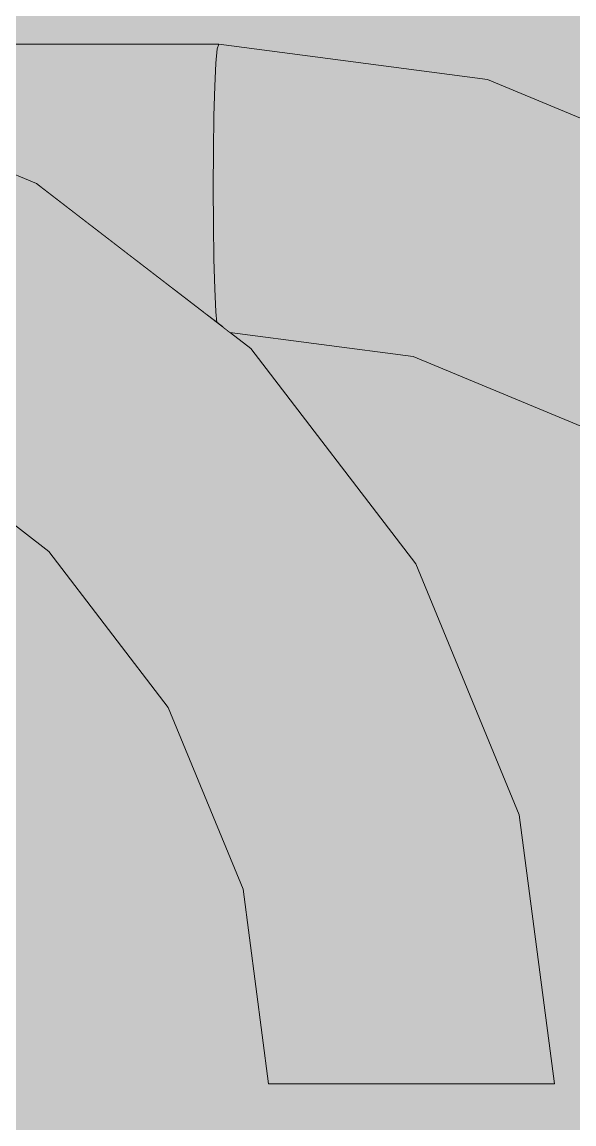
# Model space of a CAD drawing. Header units: millimetres. Extents: x -46169 to 247764, y -86316 to 18123.
# Drawn here: x 239665.5 to 239696.3, y -82149.5 to -82088 of the extents above; entities that cross this region are included whole.
import ezdxf

# ---------------------------------------------------------------- set-up
doc = ezdxf.new("R2010")
doc.units = ezdxf.units.MM
doc.header["$MEASUREMENT"] = 0
doc.linetypes.add('Wipeout_Contour', pattern=[1000, 0, -1000])
doc.layers.add('A-25-M_Curtain_Wall_Detail_Pen_No__121', color=255, linetype='Continuous', lineweight=0)
doc.layers.add('New_A-20-M_Roof', color=7, linetype='Continuous')
doc.layers.add('New_A-35-M_FFE_Sanitary', color=7, linetype='Continuous')
doc.layers.add('New_A-35-M_FFE_Sanitary_Pen_No__64', color=7, linetype='Continuous', lineweight=20, true_color=0x606060)

# ---------------------------------------------------------------- blocks, each defined once
blk = doc.blocks.new('Section Elem_81_5', base_point=(221877.115, -83027.491))
at = {"color": 254, "linetype": 'Wipeout_Contour', "lineweight": 0, "ltscale": 997328.976935}
blk.add_wipeout([(240783.963, -79427.491), (230618.327, -82957.596), (230624.492, -82975.35), (240841.254, -79427.491)], dxfattribs=at).dxf.layer = 'New_A-20-M_Roof'
blk = doc.blocks.new('Section Elem_106_5', base_point=(221877.115, -83027.491))
at = {"color": 254, "linetype": 'Wipeout_Contour', "lineweight": 0, "ltscale": 1013306.160874595}
blk.add_wipeout([(239676.48, -82089.23), (239637.363, -82089.23), (239639.429, -82089.503), (239676.399, -82089.503)], dxfattribs=at).dxf.layer = 'New_A-35-M_FFE_Sanitary'
at = {"color": 254, "linetype": 'Wipeout_Contour', "lineweight": 0, "ltscale": 1013314.286657743}
blk.add_wipeout([(239676.399, -82089.503), (239639.429, -82089.503), (239645.485, -82090.302), (239676.324, -82090.302)], dxfattribs=at).dxf.layer = 'New_A-35-M_FFE_Sanitary'
at = {"layer": 'New_A-35-M_FFE_Sanitary_Pen_No__64', "linetype": 'Continuous'}
blk.add_line((239676.48, -82089.23), (239637.363, -82089.23), dxfattribs=at)
at = {"color": 254, "linetype": 'Wipeout_Contour', "lineweight": 0, "ltscale": 1266651.139199891}
blk.add_wipeout([(239645.485, -82090.302), (239652.339, -82091.207), (239653.223, -82091.574), (239676.259, -82091.574), (239676.324, -82090.302)], dxfattribs=at).dxf.layer = 'New_A-35-M_FFE_Sanitary'
at = {"color": 254, "linetype": 'Wipeout_Contour', "lineweight": 0, "ltscale": 1013341.422729777}
blk.add_wipeout([(239653.223, -82091.574), (239657.214, -82093.23), (239676.21, -82093.23), (239676.259, -82091.574)], dxfattribs=at).dxf.layer = 'New_A-35-M_FFE_Sanitary'
at = {"color": 254, "linetype": 'Wipeout_Contour', "lineweight": 0, "ltscale": 1013351.77433633}
blk.add_wipeout([(239657.214, -82093.23), (239661.861, -82095.16), (239676.179, -82095.16), (239676.21, -82093.23)], dxfattribs=at).dxf.layer = 'New_A-35-M_FFE_Sanitary'
at = {"color": 254, "linetype": 'Wipeout_Contour', "lineweight": 0, "ltscale": 1266700.849544627}
blk.add_wipeout([(239676.179, -82095.16), (239661.861, -82095.16), (239666.295, -82097.001), (239666.594, -82097.23), (239676.168, -82097.23)], dxfattribs=at).dxf.layer = 'New_A-35-M_FFE_Sanitary'
at = {"color": 254, "linetype": 'Wipeout_Contour', "lineweight": 0, "ltscale": 1013372.874286588}
blk.add_wipeout([(239666.594, -82097.23), (239669.286, -82099.301), (239676.179, -82099.301), (239676.168, -82097.23)], dxfattribs=at).dxf.layer = 'New_A-35-M_FFE_Sanitary'
at = {"color": 254, "linetype": 'Wipeout_Contour', "lineweight": 0, "ltscale": 1013380.352564682}
blk.add_wipeout([(239676.179, -82099.301), (239669.286, -82099.301), (239671.794, -82101.23), (239676.21, -82101.23)], dxfattribs=at).dxf.layer = 'New_A-35-M_FFE_Sanitary'
at = {"color": 254, "linetype": 'Wipeout_Contour', "lineweight": 0, "ltscale": 1013387.057151198}
blk.add_wipeout([(239676.21, -82101.23), (239671.794, -82101.23), (239673.949, -82102.887), (239676.259, -82102.887)], dxfattribs=at).dxf.layer = 'New_A-35-M_FFE_Sanitary'
at = {"color": 254, "linetype": 'Wipeout_Contour', "lineweight": 0, "ltscale": 1013392.478164644}
blk.add_wipeout([(239673.949, -82102.887), (239675.602, -82104.159), (239676.324, -82104.159), (239676.259, -82102.887)], dxfattribs=at).dxf.layer = 'New_A-35-M_FFE_Sanitary'
at = {"color": 254, "linetype": 'Wipeout_Contour', "lineweight": 0, "ltscale": 760046.692427}
blk.add_wipeout([(239676.324, -82104.159), (239675.602, -82104.159), (239676.38, -82104.758)], dxfattribs=at).dxf.layer = 'New_A-35-M_FFE_Sanitary'
blk = doc.blocks.new('Section Elem_107_5', base_point=(221877.115, -83027.491))
at = {"color": 254, "linetype": 'Wipeout_Contour', "lineweight": 0, "ltscale": 1013467.513613877}
blk.add_wipeout([(239691.329, -82091.47), (239705.241, -82097.237), (239705.458, -82097.001), (239691.48, -82091.207)], dxfattribs=at).dxf.layer = 'New_A-35-M_FFE_Sanitary'
at = {"color": 254, "linetype": 'Wipeout_Contour', "lineweight": 0, "ltscale": 1013467.096785911}
blk.add_wipeout([(239691.047, -82092.242), (239704.766, -82097.929), (239705.241, -82097.237), (239691.329, -82091.47)], dxfattribs=at).dxf.layer = 'New_A-35-M_FFE_Sanitary'
at = {"color": 254, "linetype": 'Wipeout_Contour', "lineweight": 0, "ltscale": 1013407.789412785}
blk.add_wipeout([(239676.399, -82089.503), (239691.329, -82091.47), (239691.48, -82091.207), (239676.48, -82089.23)], dxfattribs=at).dxf.layer = 'New_A-35-M_FFE_Sanitary'
at = {"color": 254, "linetype": 'Wipeout_Contour', "lineweight": 0, "ltscale": 1013466.585673468}
blk.add_wipeout([(239690.654, -82093.47), (239704.067, -82099.03), (239704.766, -82097.929), (239691.047, -82092.242)], dxfattribs=at).dxf.layer = 'New_A-35-M_FFE_Sanitary'
at = {"color": 254, "linetype": 'Wipeout_Contour', "lineweight": 0, "ltscale": 1013407.925229545}
blk.add_wipeout([(239676.324, -82090.302), (239691.047, -82092.242), (239691.329, -82091.47), (239676.399, -82089.503)], dxfattribs=at).dxf.layer = 'New_A-35-M_FFE_Sanitary'
at = {"color": 254, "linetype": 'Wipeout_Contour', "lineweight": 0, "ltscale": 1013466.015517892}
blk.add_wipeout([(239690.175, -82095.07), (239703.189, -82100.465), (239704.067, -82099.03), (239690.654, -82093.47)], dxfattribs=at).dxf.layer = 'New_A-35-M_FFE_Sanitary'
at = {"layer": 'New_A-35-M_FFE_Sanitary_Pen_No__64', "linetype": 'Continuous'}
blk.add_line((239676.48, -82089.23), (239676.399, -82089.503), dxfattribs=at)
at = {"color": 254, "linetype": 'Wipeout_Contour', "lineweight": 0, "ltscale": 1013408.482149681}
blk.add_wipeout([(239676.259, -82091.574), (239690.654, -82093.47), (239691.047, -82092.242), (239676.324, -82090.302)], dxfattribs=at).dxf.layer = 'New_A-35-M_FFE_Sanitary'
at = {"color": 254, "linetype": 'Wipeout_Contour', "lineweight": 0, "ltscale": 1013465.42545926}
blk.add_wipeout([(239689.645, -82096.934), (239702.194, -82102.136), (239703.189, -82100.465), (239690.175, -82095.07)], dxfattribs=at).dxf.layer = 'New_A-35-M_FFE_Sanitary'
at = {"layer": 'New_A-35-M_FFE_Sanitary_Pen_No__64', "linetype": 'Continuous'}
for p, q in [((239676.399, -82089.503), (239676.324, -82090.302)), ((239676.48, -82089.23), (239691.48, -82091.207))]:
    blk.add_line(p, q, dxfattribs=at)
at = {"color": 254, "linetype": 'Wipeout_Contour', "lineweight": 0, "ltscale": 1013409.422761562}
blk.add_wipeout([(239676.21, -82093.23), (239690.175, -82095.07), (239690.654, -82093.47), (239676.259, -82091.574)], dxfattribs=at).dxf.layer = 'New_A-35-M_FFE_Sanitary'
at = {"color": 254, "linetype": 'Wipeout_Contour', "lineweight": 0, "ltscale": 1013464.855826388}
blk.add_wipeout([(239689.099, -82098.934), (239701.149, -82103.929), (239702.194, -82102.136), (239689.645, -82096.934)], dxfattribs=at).dxf.layer = 'New_A-35-M_FFE_Sanitary'
at = {"layer": 'New_A-35-M_FFE_Sanitary_Pen_No__64', "linetype": 'Continuous'}
for p, q in [((239676.324, -82090.302), (239676.259, -82091.574)), ((239691.48, -82091.207), (239705.458, -82097.001))]:
    blk.add_line(p, q, dxfattribs=at)
at = {"color": 254, "linetype": 'Wipeout_Contour', "lineweight": 0, "ltscale": 1013410.683253893}
blk.add_wipeout([(239676.179, -82095.16), (239689.645, -82096.934), (239690.175, -82095.07), (239676.21, -82093.23)], dxfattribs=at).dxf.layer = 'New_A-35-M_FFE_Sanitary'
at = {"color": 254, "linetype": 'Wipeout_Contour', "lineweight": 0, "ltscale": 1013464.345360922}
blk.add_wipeout([(239688.574, -82100.934), (239700.125, -82105.722), (239701.149, -82103.929), (239689.099, -82098.934)], dxfattribs=at).dxf.layer = 'New_A-35-M_FFE_Sanitary'
at = {"layer": 'New_A-35-M_FFE_Sanitary_Pen_No__64', "linetype": 'Continuous'}
blk.add_line((239676.259, -82091.574), (239676.21, -82093.23), dxfattribs=at)
at = {"color": 254, "linetype": 'Wipeout_Contour', "lineweight": 0, "ltscale": 1013412.177803004}
blk.add_wipeout([(239676.168, -82097.23), (239689.099, -82098.934), (239689.645, -82096.934), (239676.179, -82095.16)], dxfattribs=at).dxf.layer = 'New_A-35-M_FFE_Sanitary'
at = {"color": 254, "linetype": 'Wipeout_Contour', "lineweight": 0, "ltscale": 1013463.928572704}
blk.add_wipeout([(239688.106, -82102.798), (239699.192, -82107.393), (239700.125, -82105.722), (239688.574, -82100.934)], dxfattribs=at).dxf.layer = 'New_A-35-M_FFE_Sanitary'
at = {"layer": 'New_A-35-M_FFE_Sanitary_Pen_No__64', "linetype": 'Continuous'}
blk.add_line((239676.21, -82093.23), (239676.179, -82095.16), dxfattribs=at)
at = {"color": 254, "linetype": 'Wipeout_Contour', "lineweight": 0, "ltscale": 1013413.802848132}
blk.add_wipeout([(239676.179, -82099.301), (239688.574, -82100.934), (239689.099, -82098.934), (239676.168, -82097.23)], dxfattribs=at).dxf.layer = 'New_A-35-M_FFE_Sanitary'
at = {"color": 254, "linetype": 'Wipeout_Contour', "lineweight": 0, "ltscale": 1013463.633417745}
blk.add_wipeout([(239687.728, -82104.398), (239698.414, -82108.828), (239699.192, -82107.393), (239688.106, -82102.798)], dxfattribs=at).dxf.layer = 'New_A-35-M_FFE_Sanitary'
at = {"layer": 'New_A-35-M_FFE_Sanitary_Pen_No__64', "linetype": 'Continuous'}
blk.add_line((239676.179, -82095.16), (239676.168, -82097.23), dxfattribs=at)
at = {"color": 254, "linetype": 'Wipeout_Contour', "lineweight": 0, "ltscale": 1013415.447151739}
blk.add_wipeout([(239676.21, -82101.23), (239688.106, -82102.798), (239688.574, -82100.934), (239676.179, -82099.301)], dxfattribs=at).dxf.layer = 'New_A-35-M_FFE_Sanitary'
at = {"color": 254, "linetype": 'Wipeout_Contour', "lineweight": 0, "ltscale": 1013463.479466402}
blk.add_wipeout([(239687.463, -82105.626), (239697.844, -82109.929), (239698.414, -82108.828), (239687.728, -82104.398)], dxfattribs=at).dxf.layer = 'New_A-35-M_FFE_Sanitary'
at = {"layer": 'New_A-35-M_FFE_Sanitary_Pen_No__64', "linetype": 'Continuous'}
blk.add_line((239676.168, -82097.23), (239676.179, -82099.301), dxfattribs=at)
at = {"color": 254, "linetype": 'Wipeout_Contour', "lineweight": 0, "ltscale": 1013416.999790229}
blk.add_wipeout([(239676.259, -82102.887), (239687.728, -82104.398), (239688.106, -82102.798), (239676.21, -82101.23)], dxfattribs=at).dxf.layer = 'New_A-35-M_FFE_Sanitary'
at = {"color": 254, "linetype": 'Wipeout_Contour', "lineweight": 0, "ltscale": 1013463.476685724}
blk.add_wipeout([(239687.332, -82106.398), (239697.52, -82110.621), (239697.844, -82109.929), (239687.463, -82105.626)], dxfattribs=at).dxf.layer = 'New_A-35-M_FFE_Sanitary'
at = {"layer": 'New_A-35-M_FFE_Sanitary_Pen_No__64', "linetype": 'Continuous'}
blk.add_line((239676.179, -82099.301), (239676.21, -82101.23), dxfattribs=at)
at = {"color": 254, "linetype": 'Wipeout_Contour', "lineweight": 0, "ltscale": 1013418.354581529}
blk.add_wipeout([(239676.324, -82104.159), (239687.463, -82105.626), (239687.728, -82104.398), (239676.259, -82102.887)], dxfattribs=at).dxf.layer = 'New_A-35-M_FFE_Sanitary'
at = {"color": 254, "linetype": 'Wipeout_Contour', "lineweight": 0, "ltscale": 1013463.622988858}
blk.add_wipeout([(239687.342, -82106.662), (239697.464, -82110.857), (239697.52, -82110.621), (239687.332, -82106.398)], dxfattribs=at).dxf.layer = 'New_A-35-M_FFE_Sanitary'
at = {"layer": 'New_A-35-M_FFE_Sanitary_Pen_No__64', "linetype": 'Continuous'}
blk.add_line((239676.21, -82101.23), (239676.259, -82102.887), dxfattribs=at)
at = {"color": 254, "linetype": 'Wipeout_Contour', "lineweight": 0, "ltscale": 1266769.559737521}
blk.add_wipeout([(239676.324, -82104.159), (239676.38, -82104.758), (239676.691, -82104.996), (239687.332, -82106.398), (239687.463, -82105.626)], dxfattribs=at).dxf.layer = 'New_A-35-M_FFE_Sanitary'
at = {"layer": 'New_A-35-M_FFE_Sanitary_Pen_No__64', "linetype": 'Continuous'}
for p, q in [((239676.259, -82102.887), (239676.324, -82104.159)), ((239676.324, -82104.159), (239676.38, -82104.758))]:
    blk.add_line(p, q, dxfattribs=at)
at = {"color": 254, "linetype": 'Wipeout_Contour', "lineweight": 0, "ltscale": 1013421.003193304}
blk.add_wipeout([(239676.691, -82104.996), (239677.102, -82105.312), (239687.342, -82106.662), (239687.332, -82106.398)], dxfattribs=at).dxf.layer = 'New_A-35-M_FFE_Sanitary'
at = {"layer": 'New_A-35-M_FFE_Sanitary_Pen_No__64', "linetype": 'Continuous'}
for p, q in [((239677.102, -82105.312), (239687.342, -82106.662)), ((239687.342, -82106.662), (239697.464, -82110.857))]:
    blk.add_line(p, q, dxfattribs=at)
blk = doc.blocks.new('Section Elem_128_5', base_point=(221877.115, -83027.491))
at = {"color": 254, "linetype": 'Wipeout_Contour', "lineweight": 0, "ltscale": 1013510.095087297}
blk.add_wipeout([(239692.852, -82132.29), (239694.814, -82147.23), (239695.228, -82147.23), (239693.256, -82132.219)], dxfattribs=at).dxf.layer = 'New_A-35-M_FFE_Sanitary'
at = {"color": 254, "linetype": 'Wipeout_Contour', "lineweight": 0, "ltscale": 1013507.687902369}
blk.add_wipeout([(239691.95, -82132.496), (239693.885, -82147.23), (239694.814, -82147.23), (239692.852, -82132.29)], dxfattribs=at).dxf.layer = 'New_A-35-M_FFE_Sanitary'
at = {"layer": 'New_A-35-M_FFE_Sanitary_Pen_No__64', "linetype": 'Continuous'}
blk.add_line((239695.228, -82147.23), (239694.814, -82147.23), dxfattribs=at)
at = {"color": 254, "linetype": 'Wipeout_Contour', "lineweight": 0, "ltscale": 1013503.562868136}
blk.add_wipeout([(239690.612, -82132.825), (239692.504, -82147.23), (239693.885, -82147.23), (239691.95, -82132.496)], dxfattribs=at).dxf.layer = 'New_A-35-M_FFE_Sanitary'
at = {"layer": 'New_A-35-M_FFE_Sanitary_Pen_No__64', "linetype": 'Continuous'}
blk.add_line((239694.814, -82147.23), (239693.885, -82147.23), dxfattribs=at)
at = {"color": 254, "linetype": 'Wipeout_Contour', "lineweight": 0, "ltscale": 1013476.705468293}
blk.add_wipeout([(239687.098, -82118.367), (239692.852, -82132.29), (239693.256, -82132.219), (239687.475, -82118.23)], dxfattribs=at).dxf.layer = 'New_A-35-M_FFE_Sanitary'
at = {"color": 254, "linetype": 'Wipeout_Contour', "lineweight": 0, "ltscale": 1013498.00206553}
blk.add_wipeout([(239688.928, -82133.254), (239690.764, -82147.23), (239692.504, -82147.23), (239690.612, -82132.825)], dxfattribs=at).dxf.layer = 'New_A-35-M_FFE_Sanitary'
at = {"layer": 'New_A-35-M_FFE_Sanitary_Pen_No__64', "linetype": 'Continuous'}
for p, q in [((239693.256, -82132.219), (239695.228, -82147.23)), ((239693.885, -82147.23), (239692.504, -82147.23))]:
    blk.add_line(p, q, dxfattribs=at)
at = {"color": 254, "linetype": 'Wipeout_Contour', "lineweight": 0, "ltscale": 1013474.609400219}
blk.add_wipeout([(239686.276, -82118.766), (239691.95, -82132.496), (239692.852, -82132.29), (239687.098, -82118.367)], dxfattribs=at).dxf.layer = 'New_A-35-M_FFE_Sanitary'
at = {"color": 254, "linetype": 'Wipeout_Contour', "lineweight": 0, "ltscale": 1013491.384988275}
blk.add_wipeout([(239687.014, -82133.754), (239688.784, -82147.23), (239690.764, -82147.23), (239688.928, -82133.254)], dxfattribs=at).dxf.layer = 'New_A-35-M_FFE_Sanitary'
at = {"layer": 'New_A-35-M_FFE_Sanitary_Pen_No__64', "linetype": 'Continuous'}
blk.add_line((239692.504, -82147.23), (239690.764, -82147.23), dxfattribs=at)
at = {"color": 254, "linetype": 'Wipeout_Contour', "lineweight": 0, "ltscale": 1013431.621233815}
blk.add_wipeout([(239677.946, -82106.411), (239687.098, -82118.367), (239687.475, -82118.23), (239678.279, -82106.218)], dxfattribs=at).dxf.layer = 'New_A-35-M_FFE_Sanitary'
at = {"color": 254, "linetype": 'Wipeout_Contour', "lineweight": 0, "ltscale": 1013471.083985625}
blk.add_wipeout([(239685.064, -82119.402), (239690.612, -82132.825), (239691.95, -82132.496), (239686.276, -82118.766)], dxfattribs=at).dxf.layer = 'New_A-35-M_FFE_Sanitary'
at = {"color": 254, "linetype": 'Wipeout_Contour', "lineweight": 0, "ltscale": 1013484.162850291}
blk.add_wipeout([(239685, -82134.29), (239686.7, -82147.23), (239688.784, -82147.23), (239687.014, -82133.754)], dxfattribs=at).dxf.layer = 'New_A-35-M_FFE_Sanitary'
at = {"layer": 'New_A-35-M_FFE_Sanitary_Pen_No__64', "linetype": 'Continuous'}
blk.add_line((239690.764, -82147.23), (239688.784, -82147.23), dxfattribs=at)
at = {"color": 254, "linetype": 'Wipeout_Contour', "lineweight": 0, "ltscale": 1013429.943168563}
blk.add_wipeout([(239677.25, -82106.976), (239686.276, -82118.766), (239687.098, -82118.367), (239677.946, -82106.411)], dxfattribs=at).dxf.layer = 'New_A-35-M_FFE_Sanitary'
at = {"color": 254, "linetype": 'Wipeout_Contour', "lineweight": 0, "ltscale": 1013466.370049866}
blk.add_wipeout([(239683.546, -82120.23), (239688.928, -82133.254), (239690.612, -82132.825), (239685.064, -82119.402)], dxfattribs=at).dxf.layer = 'New_A-35-M_FFE_Sanitary'
at = {"color": 254, "linetype": 'Wipeout_Contour', "lineweight": 0, "ltscale": 1013476.827905897}
blk.add_wipeout([(239683.024, -82134.825), (239684.653, -82147.23), (239686.7, -82147.23), (239685, -82134.29)], dxfattribs=at).dxf.layer = 'New_A-35-M_FFE_Sanitary'
at = {"layer": 'New_A-35-M_FFE_Sanitary_Pen_No__64', "linetype": 'Continuous'}
blk.add_line((239688.784, -82147.23), (239686.7, -82147.23), dxfattribs=at)
at = {"color": 254, "linetype": 'Wipeout_Contour', "lineweight": 0, "ltscale": 1013377.913802099}
blk.add_wipeout([(239666.018, -82097.237), (239677.946, -82106.411), (239678.279, -82106.218), (239666.295, -82097.001)], dxfattribs=at).dxf.layer = 'New_A-35-M_FFE_Sanitary'
at = {"color": 254, "linetype": 'Wipeout_Contour', "lineweight": 0, "ltscale": 1013427.225025043}
blk.add_wipeout([(239676.24, -82107.875), (239685.064, -82119.402), (239686.276, -82118.766), (239677.25, -82106.976)], dxfattribs=at).dxf.layer = 'New_A-35-M_FFE_Sanitary'
at = {"color": 254, "linetype": 'Wipeout_Contour', "lineweight": 0, "ltscale": 1013460.789263129}
blk.add_wipeout([(239681.825, -82121.195), (239687.014, -82133.754), (239688.928, -82133.254), (239683.546, -82120.23)], dxfattribs=at).dxf.layer = 'New_A-35-M_FFE_Sanitary'
at = {"color": 254, "linetype": 'Wipeout_Contour', "lineweight": 0, "ltscale": 1013469.879931134}
blk.add_wipeout([(239681.219, -82135.325), (239682.783, -82147.23), (239684.653, -82147.23), (239683.024, -82134.825)], dxfattribs=at).dxf.layer = 'New_A-35-M_FFE_Sanitary'
at = {"layer": 'New_A-35-M_FFE_Sanitary_Pen_No__64', "linetype": 'Continuous'}
for p, q in [((239687.475, -82118.23), (239693.256, -82132.219)), ((239686.7, -82147.23), (239684.653, -82147.23))]:
    blk.add_line(p, q, dxfattribs=at)
at = {"color": 254, "linetype": 'Wipeout_Contour', "lineweight": 0, "ltscale": 1013376.733301491}
blk.add_wipeout([(239665.488, -82097.929), (239677.25, -82106.976), (239677.946, -82106.411), (239666.018, -82097.237)], dxfattribs=at).dxf.layer = 'New_A-35-M_FFE_Sanitary'
at = {"color": 254, "linetype": 'Wipeout_Contour', "lineweight": 0, "ltscale": 1013423.652488397}
blk.add_wipeout([(239674.985, -82109.047), (239683.546, -82120.23), (239685.064, -82119.402), (239676.24, -82107.875)], dxfattribs=at).dxf.layer = 'New_A-35-M_FFE_Sanitary'
at = {"color": 254, "linetype": 'Wipeout_Contour', "lineweight": 0, "ltscale": 1013454.722192213}
blk.add_wipeout([(239680.017, -82122.23), (239685, -82134.29), (239687.014, -82133.754), (239681.825, -82121.195)], dxfattribs=at).dxf.layer = 'New_A-35-M_FFE_Sanitary'
at = {"color": 254, "linetype": 'Wipeout_Contour', "lineweight": 0, "ltscale": 1013463.792165432}
blk.add_wipeout([(239679.709, -82135.754), (239681.216, -82147.23), (239682.783, -82147.23), (239681.219, -82135.325)], dxfattribs=at).dxf.layer = 'New_A-35-M_FFE_Sanitary'
at = {"layer": 'New_A-35-M_FFE_Sanitary_Pen_No__64', "linetype": 'Continuous'}
blk.add_line((239684.653, -82147.23), (239682.783, -82147.23), dxfattribs=at)
at = {"color": 254, "linetype": 'Wipeout_Contour', "lineweight": 0, "ltscale": 1013319.242235816}
blk.add_wipeout([(239652.128, -82091.47), (239666.018, -82097.237), (239666.295, -82097.001), (239652.339, -82091.207)], dxfattribs=at).dxf.layer = 'New_A-35-M_FFE_Sanitary'
at = {"color": 254, "linetype": 'Wipeout_Contour', "lineweight": 0, "ltscale": 1013374.976306721}
blk.add_wipeout([(239664.74, -82099.03), (239676.24, -82107.875), (239677.25, -82106.976), (239665.488, -82097.929)], dxfattribs=at).dxf.layer = 'New_A-35-M_FFE_Sanitary'
at = {"color": 254, "linetype": 'Wipeout_Contour', "lineweight": 0, "ltscale": 1013419.46936085}
blk.add_wipeout([(239673.569, -82110.411), (239681.825, -82121.195), (239683.546, -82120.23), (239674.985, -82109.047)], dxfattribs=at).dxf.layer = 'New_A-35-M_FFE_Sanitary'
at = {"color": 254, "linetype": 'Wipeout_Contour', "lineweight": 0, "ltscale": 1013448.582343929}
blk.add_wipeout([(239678.247, -82123.266), (239683.024, -82134.825), (239685, -82134.29), (239680.017, -82122.23)], dxfattribs=at).dxf.layer = 'New_A-35-M_FFE_Sanitary'
at = {"color": 254, "linetype": 'Wipeout_Contour', "lineweight": 0, "ltscale": 1013458.979017331}
blk.add_wipeout([(239678.597, -82136.083), (239680.061, -82147.23), (239681.216, -82147.23), (239679.709, -82135.754)], dxfattribs=at).dxf.layer = 'New_A-35-M_FFE_Sanitary'
at = {"layer": 'New_A-35-M_FFE_Sanitary_Pen_No__64', "linetype": 'Continuous'}
blk.add_line((239682.783, -82147.23), (239681.216, -82147.23), dxfattribs=at)
at = {"color": 254, "linetype": 'Wipeout_Contour', "lineweight": 0, "ltscale": 1013318.60511122}
blk.add_wipeout([(239651.79, -82092.242), (239665.488, -82097.929), (239666.018, -82097.237), (239652.128, -82091.47)], dxfattribs=at).dxf.layer = 'New_A-35-M_FFE_Sanitary'
at = {"color": 254, "linetype": 'Wipeout_Contour', "lineweight": 0, "ltscale": 1013372.762958358}
blk.add_wipeout([(239663.827, -82100.465), (239674.985, -82109.047), (239676.24, -82107.875), (239664.74, -82099.03)], dxfattribs=at).dxf.layer = 'New_A-35-M_FFE_Sanitary'
at = {"color": 254, "linetype": 'Wipeout_Contour', "lineweight": 0, "ltscale": 1013414.960899001}
blk.add_wipeout([(239672.09, -82111.875), (239680.017, -82122.23), (239681.825, -82121.195), (239673.569, -82110.411)], dxfattribs=at).dxf.layer = 'New_A-35-M_FFE_Sanitary'
at = {"color": 254, "linetype": 'Wipeout_Contour', "lineweight": 0, "ltscale": 1013442.787967431}
blk.add_wipeout([(239676.634, -82124.23), (239681.219, -82135.325), (239683.024, -82134.825), (239678.247, -82123.266)], dxfattribs=at).dxf.layer = 'New_A-35-M_FFE_Sanitary'
at = {"color": 254, "linetype": 'Wipeout_Contour', "lineweight": 0, "ltscale": 1013455.767657461}
blk.add_wipeout([(239677.958, -82136.29), (239679.396, -82147.23), (239680.061, -82147.23), (239678.597, -82136.083)], dxfattribs=at).dxf.layer = 'New_A-35-M_FFE_Sanitary'
at = {"layer": 'New_A-35-M_FFE_Sanitary_Pen_No__64', "linetype": 'Continuous'}
for p, q in [((239652.339, -82091.207), (239666.295, -82097.001)), ((239681.216, -82147.23), (239680.061, -82147.23))]:
    blk.add_line(p, q, dxfattribs=at)
at = {"color": 254, "linetype": 'Wipeout_Contour', "lineweight": 0, "ltscale": 1013370.244391141}
blk.add_wipeout([(239662.81, -82102.136), (239673.569, -82110.411), (239674.985, -82109.047), (239663.827, -82100.465)], dxfattribs=at).dxf.layer = 'New_A-35-M_FFE_Sanitary'
at = {"color": 254, "linetype": 'Wipeout_Contour', "lineweight": 0, "ltscale": 1013410.434336866}
blk.add_wipeout([(239670.647, -82113.339), (239678.247, -82123.266), (239680.017, -82122.23), (239672.09, -82111.875)], dxfattribs=at).dxf.layer = 'New_A-35-M_FFE_Sanitary'
at = {"color": 254, "linetype": 'Wipeout_Contour', "lineweight": 0, "ltscale": 1013437.733539962}
blk.add_wipeout([(239675.289, -82125.059), (239679.709, -82135.754), (239681.219, -82135.325), (239676.634, -82124.23)], dxfattribs=at).dxf.layer = 'New_A-35-M_FFE_Sanitary'
at = {"color": 254, "linetype": 'Wipeout_Contour', "lineweight": 0, "ltscale": 1013454.375171518}
blk.add_wipeout([(239677.837, -82136.36), (239679.265, -82147.23), (239679.396, -82147.23), (239677.958, -82136.29)], dxfattribs=at).dxf.layer = 'New_A-35-M_FFE_Sanitary'
at = {"layer": 'New_A-35-M_FFE_Sanitary_Pen_No__64', "linetype": 'Continuous'}
for p, q in [((239679.396, -82147.23), (239679.265, -82147.23)), ((239680.061, -82147.23), (239679.396, -82147.23))]:
    blk.add_line(p, q, dxfattribs=at)
at = {"color": 254, "linetype": 'Wipeout_Contour', "lineweight": 0, "ltscale": 1013367.592383845}
blk.add_wipeout([(239661.758, -82103.929), (239672.09, -82111.875), (239673.569, -82110.411), (239662.81, -82102.136)], dxfattribs=at).dxf.layer = 'New_A-35-M_FFE_Sanitary'
at = {"color": 254, "linetype": 'Wipeout_Contour', "lineweight": 0, "ltscale": 1013406.197925511}
blk.add_wipeout([(239669.341, -82114.704), (239676.634, -82124.23), (239678.247, -82123.266), (239670.647, -82113.339)], dxfattribs=at).dxf.layer = 'New_A-35-M_FFE_Sanitary'
at = {"color": 254, "linetype": 'Wipeout_Contour', "lineweight": 0, "ltscale": 1013433.76288663}
blk.add_wipeout([(239674.304, -82125.695), (239678.597, -82136.083), (239679.709, -82135.754), (239675.289, -82125.059)], dxfattribs=at).dxf.layer = 'New_A-35-M_FFE_Sanitary'
at = {"layer": 'New_A-35-M_FFE_Sanitary_Pen_No__64', "linetype": 'Continuous'}
blk.add_line((239678.279, -82106.218), (239687.475, -82118.23), dxfattribs=at)
at = {"color": 254, "linetype": 'Wipeout_Contour', "lineweight": 0, "ltscale": 1013364.987615413}
blk.add_wipeout([(239660.744, -82105.722), (239670.647, -82113.339), (239672.09, -82111.875), (239661.758, -82103.929)], dxfattribs=at).dxf.layer = 'New_A-35-M_FFE_Sanitary'
at = {"color": 254, "linetype": 'Wipeout_Contour', "lineweight": 0, "ltscale": 1013402.539927411}
blk.add_wipeout([(239668.259, -82115.875), (239675.289, -82125.059), (239676.634, -82124.23), (239669.341, -82114.704)], dxfattribs=at).dxf.layer = 'New_A-35-M_FFE_Sanitary'
at = {"color": 254, "linetype": 'Wipeout_Contour', "lineweight": 0, "ltscale": 1013431.145781102}
blk.add_wipeout([(239673.745, -82126.094), (239677.958, -82136.29), (239678.597, -82136.083), (239674.304, -82125.695)], dxfattribs=at).dxf.layer = 'New_A-35-M_FFE_Sanitary'
at = {"color": 254, "linetype": 'Wipeout_Contour', "lineweight": 0, "ltscale": 1013362.607334564}
blk.add_wipeout([(239659.836, -82107.393), (239669.341, -82114.704), (239670.647, -82113.339), (239660.744, -82105.722)], dxfattribs=at).dxf.layer = 'New_A-35-M_FFE_Sanitary'
at = {"color": 254, "linetype": 'Wipeout_Contour', "lineweight": 0, "ltscale": 1013399.709014087}
blk.add_wipeout([(239667.475, -82116.774), (239674.304, -82125.695), (239675.289, -82125.059), (239668.259, -82115.875)], dxfattribs=at).dxf.layer = 'New_A-35-M_FFE_Sanitary'
at = {"color": 254, "linetype": 'Wipeout_Contour', "lineweight": 0, "ltscale": 1013430.059652124}
blk.add_wipeout([(239673.651, -82126.23), (239677.837, -82136.36), (239677.958, -82136.29), (239673.745, -82126.094)], dxfattribs=at).dxf.layer = 'New_A-35-M_FFE_Sanitary'
at = {"layer": 'New_A-35-M_FFE_Sanitary_Pen_No__64', "linetype": 'Continuous'}
for p, q in [((239666.295, -82097.001), (239678.279, -82106.218)), ((239677.837, -82136.36), (239679.265, -82147.23))]:
    blk.add_line(p, q, dxfattribs=at)
at = {"color": 254, "linetype": 'Wipeout_Contour', "lineweight": 0, "ltscale": 1013360.613295696}
blk.add_wipeout([(239659.097, -82108.828), (239668.259, -82115.875), (239669.341, -82114.704), (239659.836, -82107.393)], dxfattribs=at).dxf.layer = 'New_A-35-M_FFE_Sanitary'
at = {"color": 254, "linetype": 'Wipeout_Contour', "lineweight": 0, "ltscale": 1013397.897424882}
blk.add_wipeout([(239667.043, -82117.339), (239673.745, -82126.094), (239674.304, -82125.695), (239667.475, -82116.774)], dxfattribs=at).dxf.layer = 'New_A-35-M_FFE_Sanitary'
at = {"color": 254, "linetype": 'Wipeout_Contour', "lineweight": 0, "ltscale": 1013359.140800099}
blk.add_wipeout([(239658.575, -82109.929), (239667.475, -82116.774), (239668.259, -82115.875), (239659.097, -82108.828)], dxfattribs=at).dxf.layer = 'New_A-35-M_FFE_Sanitary'
at = {"color": 254, "linetype": 'Wipeout_Contour', "lineweight": 0, "ltscale": 1013397.228049762}
blk.add_wipeout([(239666.992, -82117.532), (239673.651, -82126.23), (239673.745, -82126.094), (239667.043, -82117.339)], dxfattribs=at).dxf.layer = 'New_A-35-M_FFE_Sanitary'
at = {"layer": 'New_A-35-M_FFE_Sanitary_Pen_No__64', "linetype": 'Continuous'}
blk.add_line((239673.651, -82126.23), (239677.837, -82136.36), dxfattribs=at)
at = {"color": 254, "linetype": 'Wipeout_Contour', "lineweight": 0, "ltscale": 1013358.289603696}
blk.add_wipeout([(239658.309, -82110.621), (239667.043, -82117.339), (239667.475, -82116.774), (239658.575, -82109.929)], dxfattribs=at).dxf.layer = 'New_A-35-M_FFE_Sanitary'
at = {"color": 254, "linetype": 'Wipeout_Contour', "lineweight": 0, "ltscale": 1013358.1161339}
blk.add_wipeout([(239658.314, -82110.857), (239666.992, -82117.532), (239667.043, -82117.339), (239658.309, -82110.621)], dxfattribs=at).dxf.layer = 'New_A-35-M_FFE_Sanitary'
at = {"layer": 'New_A-35-M_FFE_Sanitary_Pen_No__64', "linetype": 'Continuous'}
for p, q in [((239658.314, -82110.857), (239666.992, -82117.532)), ((239666.992, -82117.532), (239673.651, -82126.23))]:
    blk.add_line(p, q, dxfattribs=at)

msp = doc.modelspace()

# ---------------------------------------------------------------- block references
at = {"layer": 'New_A-20-M_Roof'}
msp.add_blockref('Section Elem_81_5', (221877.115, -83027.491), dxfattribs=at)

# ---------------------------------------------------------------- next in the draw order: block references
at = {"layer": 'New_A-35-M_FFE_Sanitary'}
msp.add_blockref('Section Elem_106_5', (221877.115, -83027.491), dxfattribs=at)

# ---------------------------------------------------------------- next in the draw order: block references
msp.add_blockref('Section Elem_107_5', (221877.115, -83027.491), dxfattribs=at)

# ---------------------------------------------------------------- next in the draw order: block references
msp.add_blockref('Section Elem_128_5', (221877.115, -83027.491), dxfattribs=at)

# ---------------------------------------------------------------- next in the draw order: hatches: boundary and pattern name
at = {"layer": 'A-25-M_Curtain_Wall_Detail_Pen_No__121', "linetype": 'Continuous'}
msp.add_hatch(color=256, dxfattribs=at).paths.add_polyline_path([(239237.211, -80562.349), (240898.863, -80562.349), (240898.863, -82459.696), (239237.211, -82459.696)])

doc.saveas('drawing.dxf')
